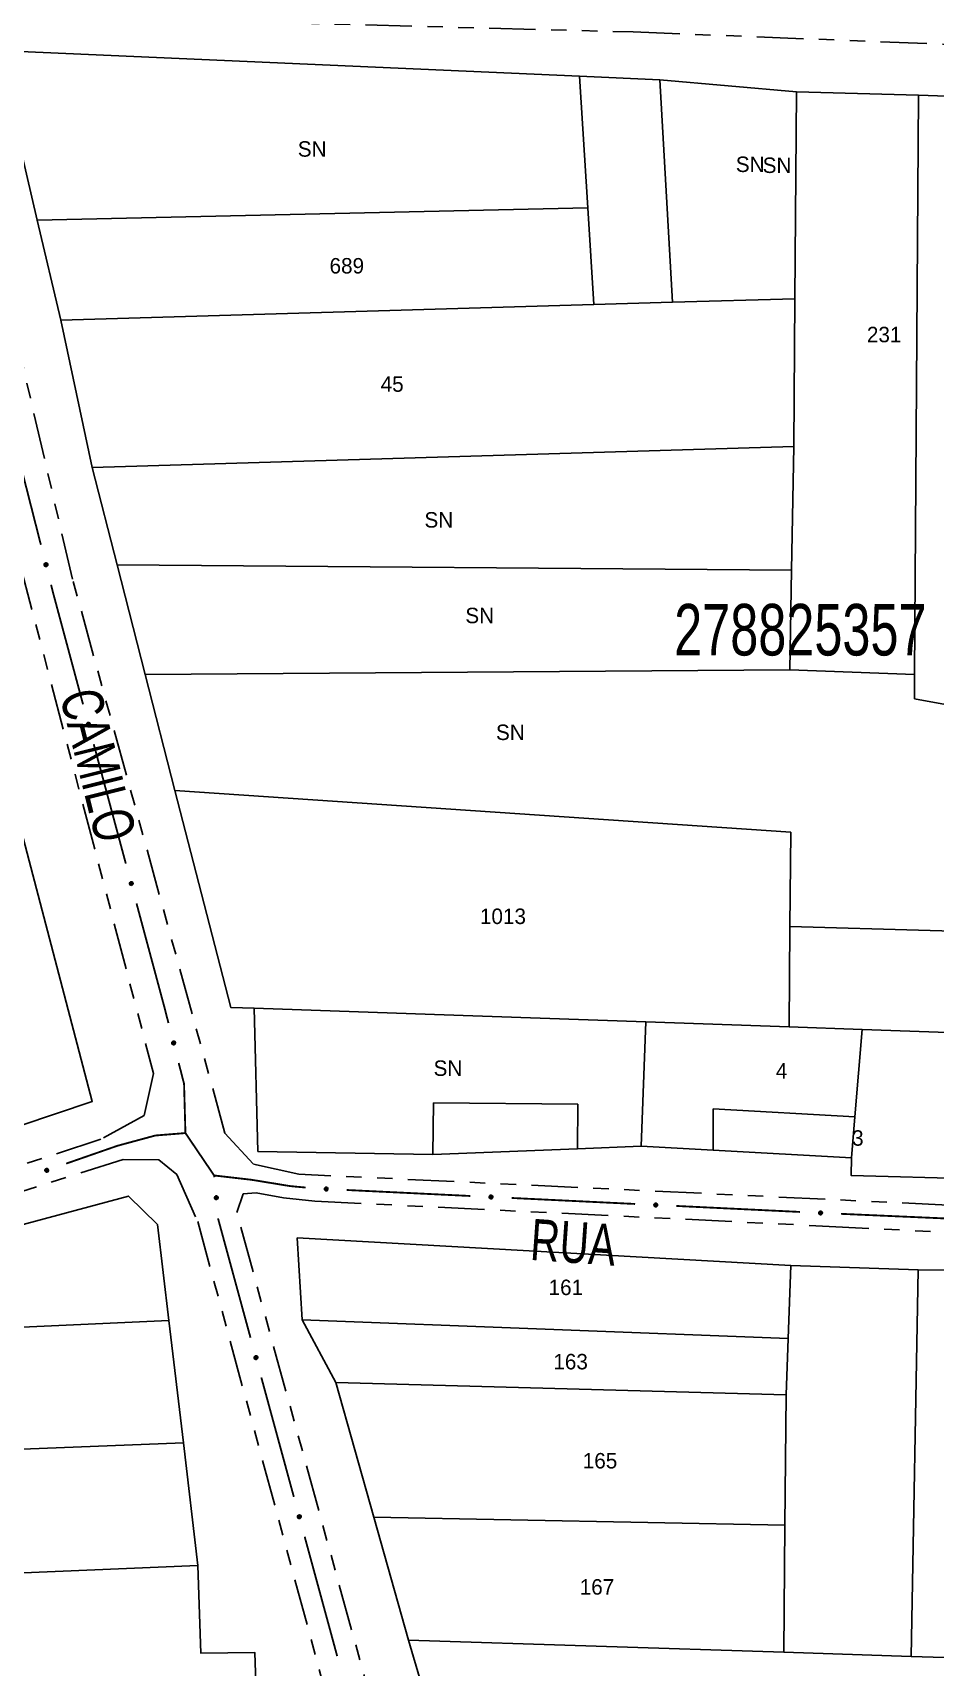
# Model space of a CAD drawing. Extents: x 204614 to 205597, y 4873311 to 4874446.
# Drawn here: x 204876.6 to 204964.1, y 4873628.3 to 4873786.8 of the extents above; entities that cross this region are included whole.
import ezdxf
from ezdxf.enums import TextEntityAlignment as Align

# ---------------------------------------------------------------- set-up
doc = ezdxf.new("R2010")
doc.units = 0
doc.header["$LTSCALE"] = 1.5
doc.header["$MEASUREMENT"] = 0
doc.linetypes.add('TRACO_25', pattern=[8, 3, -1, 1, -1, 1, -1])
for name, color, linetype in [('CD_MALHA_LOTES', 7, 'CONTINUOUS'), ('CD_TXT_QUADRA', 255, 'CONTINUOUS'), ('RU-QUADRA', 210, 'CONTINUOUS'), ('SV-EIXO-RUA-N-PAV', 6, 'CONTINUOUS'), ('SV-RUA-NAO-PAV', 7, 'CONTINUOUS'), ('SV-TXT-RUA-N-PAV', 7, 'CONTINUOUS'), ('Th_NmrPort', 1, 'CONTINUOUS')]:
    doc.layers.add(name, color=color, linetype=linetype)
doc.styles.add('ARIAL', font='ARIAL.SHX')

msp = doc.modelspace()

# ---------------------------------------------------------------- linework, layer by layer
at = {"layer": 'CD_MALHA_LOTES', "linetype": 'Continuous', "flags": 128}
for points in [[(204877.051895, 4873768.592353), (204873.19, 4873785.04), (204929.649274, 4873782.543591)], [(204929.649274, 4873782.543591), (204937.42, 4873782.2)], [(204930.440619, 4873769.780499), (204929.649274, 4873782.543591)], [(204937.42, 4873782.2), (204950.7, 4873781.05)], [(204938.649582, 4873760.630081), (204937.42, 4873782.2)], [(204950.537664, 4873760.978806), (204950.7, 4873781.05)], [(204950.7, 4873781.05), (204962.5, 4873780.7)], [(204962.135148, 4873724.522327), (204962.5, 4873780.7)], [(204962.5, 4873780.7), (204974.569227, 4873780.294944)], [(204877.051895, 4873768.592353), (204930.440619, 4873769.780499)], [(204879.33, 4873758.89), (204877.051895, 4873768.592353)], [(204931.021841, 4873760.406329), (204930.440619, 4873769.780499)], [(204938.649582, 4873760.630081), (204931.021841, 4873760.406329)], [(204950.537664, 4873760.978806), (204938.649582, 4873760.630081)], [(204950.421684, 4873746.639016), (204950.537664, 4873760.978806)], [(204879.33, 4873758.89), (204931.021841, 4873760.406329)], [(204882.37, 4873744.62), (204879.33, 4873758.89)], [(204882.37, 4873744.62), (204950.421684, 4873746.639016)], [(204950.204957, 4873734.654649), (204950.421684, 4873746.639016)], [(204884.796635, 4873735.171458), (204882.37, 4873744.62)], [(204887.527005, 4873724.540271), (204884.796635, 4873735.171458)], [(204884.796635, 4873735.171458), (204950.204957, 4873734.654649)], [(204950.03, 4873724.98), (204950.204957, 4873734.654649)], [(204887.527005, 4873724.540271), (204950.03, 4873724.98)], [(204890.4, 4873713.3), (204887.527005, 4873724.540271)], [(204962.135148, 4873724.522327), (204950.03, 4873724.98)], [(204962.12, 4873722.19), (204962.135148, 4873724.522327)], [(204974.17, 4873719.98), (204962.12, 4873722.19)], [(204873.55, 4873716.83), (204882.386359, 4873683.130931), (204864.94, 4873677.29)], [(204895.82, 4873692.25), (204890.4, 4873713.3)], [(204890.4, 4873713.3), (204950.119184, 4873709.237985)], [(204950.119184, 4873709.237985), (204950.04529, 4873700.101737)], [(204949.966453, 4873690.354329), (204950.04529, 4873700.101737)], [(204950.04529, 4873700.101737), (205018.1, 4873698.15)], [(204898.088073, 4873692.170595), (204895.82, 4873692.25)], [(204898.45, 4873678.29), (204898.088073, 4873692.170595)], [(204898.088073, 4873692.170595), (204915.578341, 4873691.558259), (204936.076324, 4873690.840624)], [(204935.63, 4873678.79), (204936.076324, 4873690.840624)], [(204936.076324, 4873690.840624), (204949.966453, 4873690.354329)], [(204957.043031, 4873690.106578), (204949.966453, 4873690.354329)], [(204956.347554, 4873681.645141), (204957.043031, 4873690.106578)], [(204957.043031, 4873690.106578), (204969.035077, 4873689.686736)], [(204915.4, 4873678), (204915.465673, 4873682.992762)], [(204915.465673, 4873682.992762), (204929.465217, 4873682.86599)], [(204929.465217, 4873682.86599), (204929.45334, 4873678.548796)], [(204942.618099, 4873678.402724), (204942.618602, 4873682.408834)], [(204942.618602, 4873682.408834), (204956.347554, 4873681.645141)], [(204956.02, 4873677.66), (204956.347554, 4873681.645141)], [(204915.4, 4873678), (204898.45, 4873678.29)], [(204929.45334, 4873678.548796), (204915.4, 4873678)], [(204935.63, 4873678.79), (204929.45334, 4873678.548796)], [(204942.618099, 4873678.402724), (204935.63, 4873678.79)], [(204956.02, 4873677.66), (204942.618099, 4873678.402724)], [(204955.99, 4873675.95), (204956.02, 4873677.66)], [(204967.92, 4873675.62), (204955.99, 4873675.95)], [(204889.820607, 4873661.896589), (204888.72, 4873671.19), (204885.91, 4873673.96), (204853.64, 4873665.27), (204835.077328, 4873659.390447)], [(204902.75, 4873661.94), (204902.27, 4873669.9)], [(204902.27, 4873669.9), (204950.13, 4873667.21)], [(204949.876092, 4873660.140084), (204950.13, 4873667.21)], [(204950.13, 4873667.21), (204962.49, 4873666.8)], [(204961.81, 4873629.31), (204962.49, 4873666.8)], [(204962.49, 4873666.8), (204975.453832, 4873666.698243)], [(204835.077328, 4873659.390447), (204889.820607, 4873661.896589)], [(204889.820607, 4873661.896589), (204891.227829, 4873650.014151)], [(204906, 4873655.88), (204902.75, 4873661.94)], [(204902.75, 4873661.94), (204949.876092, 4873660.140084)], [(204949.68, 4873654.68), (204949.876092, 4873660.140084)], [(204909.689434, 4873642.802133), (204906, 4873655.88)], [(204906, 4873655.88), (204949.68, 4873654.68)], [(204949.559232, 4873642.045897), (204949.68, 4873654.68)], [(204834.334643, 4873647.808056), (204891.227829, 4873650.014151)], [(204891.227829, 4873650.014151), (204892.635051, 4873638.131712)], [(204913.05, 4873630.89), (204909.689434, 4873642.802133)], [(204909.689434, 4873642.802133), (204949.559232, 4873642.045897)], [(204949.441322, 4873629.71079), (204949.559232, 4873642.045897)], [(204892.635051, 4873638.131712), (204854.943151, 4873636.547478), (204835.688487, 4873635.924352)], [(204892.635051, 4873638.131712), (204892.92, 4873629.62), (204898.15, 4873629.7), (204898.48, 4873619.8)], [(204913.05, 4873630.89), (204949.441322, 4873629.71079)], [(204922.29, 4873599.49), (204913.05, 4873630.89)], [(204961.81, 4873629.31), (204949.441322, 4873629.71079)], [(204974.676147, 4873628.921374), (204961.81, 4873629.31)]]:
    msp.add_lwpolyline(points, dxfattribs=at)
at = {"layer": 'RU-QUADRA', "linetype": 'Continuous', "flags": 128}
for points in [[(204788.13, 4873658.2), (204803.83, 4873662.25), (204814.901963, 4873665.053779), (204826.26, 4873667.93), (204842.94, 4873671.64), (204857.033344, 4873675.259427), (204864.94, 4873677.29), (204882.386359, 4873683.130931), (204873.55, 4873716.83), (204870.081829, 4873731.730927), (204867.284503, 4873742.750301), (204863.846621, 4873756.309005), (204860.517513, 4873769.730843), (204858.065006, 4873779.618526), (204856.44, 4873786.17), (204821.312558, 4873787.955612)], [(204974.569227, 4873780.294944), (204962.5, 4873780.7), (204950.7, 4873781.05), (204937.42, 4873782.2), (204929.649274, 4873782.543591), (204873.19, 4873785.04), (204877.051895, 4873768.592353), (204879.33, 4873758.89), (204882.37, 4873744.62), (204884.796635, 4873735.171458), (204887.527005, 4873724.540271), (204890.4, 4873713.3), (204895.82, 4873692.25), (204898.088073, 4873692.170595), (204898.45, 4873678.29), (204915.4, 4873678), (204929.45334, 4873678.548796), (204935.63, 4873678.79), (204942.618099, 4873678.402724), (204956.02, 4873677.66), (204955.99, 4873675.95), (204967.92, 4873675.62)], [(204898.48, 4873619.8), (204898.15, 4873629.7), (204892.92, 4873629.62), (204892.635051, 4873638.131712), (204891.227829, 4873650.014151), (204889.820607, 4873661.896589), (204888.72, 4873671.19), (204885.91, 4873673.96), (204853.64, 4873665.27), (204835.077328, 4873659.390447), (204833.086949, 4873658.760013), (204822.1, 4873655.28), (204810.127913, 4873653.224454), (204795.183006, 4873650.658489), (204795.597791, 4873622.2457)], [(204975.453832, 4873666.698243), (204962.49, 4873666.8), (204950.13, 4873667.21), (204902.27, 4873669.9), (204902.75, 4873661.94), (204906, 4873655.88), (204909.689434, 4873642.802133), (204913.05, 4873630.89), (204922.29, 4873599.49), (204923.72, 4873593.24), (204925.446703, 4873584.560272), (204927.83, 4873572.58), (204933.174059, 4873552.969628), (204934.73, 4873547.26), (204936.597499, 4873539.914284), (204942.559288, 4873516.463888), (204946.15, 4873502.34), (204966.919933, 4873498.706975)]]:
    msp.add_lwpolyline(points, dxfattribs=at)
at = {"layer": 'SV-EIXO-RUA-N-PAV', "const_width": 0.18}
for points in [[(204874.908704, 4873746.914125), (204877.403476, 4873737.113235)], [(204878.390193, 4873733.236847), (204878.622595, 4873732.323839)], [(204878.622595, 4873732.323839), (204881.491634, 4873721.64464)], [(204882.52946, 4873717.781621), (204885.642938, 4873706.192564)], [(204886.680764, 4873702.329544), (204889.275329, 4873692.671996)], [(204889.275329, 4873692.671996), (204889.366351, 4873692.333192)], [(204889.366351, 4873692.333192), (204889.776307, 4873690.735777)], [(204890.770634, 4873686.861333), (204891.267797, 4873684.924111)], [(204891.267797, 4873684.924111), (204891.289616, 4873684.83909)], [(204891.289616, 4873684.83909), (204891.398247, 4873680.928374)], [(204888.51295, 4873679.829638), (204885.538833, 4873679.024147)], [(204889.428718, 4873679.903435), (204888.51295, 4873679.829638)], [(204891.422255, 4873680.064088), (204889.428718, 4873679.903435)], [(204891.398247, 4873680.928374), (204891.422255, 4873680.064088)], [(204891.422255, 4873680.064088), (204893.741575, 4873676.640329)], [(204884.830817, 4873678.832393), (204879.856171, 4873677.103616)], [(204885.538833, 4873679.024147), (204884.830817, 4873678.832393)], [(204893.741575, 4873676.640329), (204894.207674, 4873675.95228)], [(204894.207674, 4873675.95228), (204894.223443, 4873675.784077)], [(204895.150891, 4873675.843417), (204894.207674, 4873675.95228)], [(204897.833348, 4873675.533816), (204895.150891, 4873675.843417)], [(204898.129167, 4873675.48552), (204897.833348, 4873675.533816)], [(204901.592192, 4873674.920127), (204898.129167, 4873675.48552)], [(204902.081172, 4873674.874286), (204901.592192, 4873674.920127)], [(204903.076806, 4873674.780945), (204902.081172, 4873674.874286)], [(204919.054984, 4873673.963611), (204907.069015, 4873674.543729)], [(204935.036277, 4873673.190121), (204923.050307, 4873673.770239)], [(204894.596805, 4873671.80154), (204894.60559, 4873671.707833)], [(204894.60559, 4873671.707833), (204897.733509, 4873660.220181)], [(204951.017569, 4873672.416631), (204939.0316, 4873672.996748)], [(204965.339113, 4873671.774972), (204955.013251, 4873672.231006)], [(204898.78439, 4873656.360693), (204901.937035, 4873644.782228)], [(204902.987917, 4873640.92274), (204905.615121, 4873631.27402)], [(204905.615121, 4873631.27402), (204905.747263, 4873630.788713)], [(204905.747263, 4873630.788713), (204906.139084, 4873629.343875)]]:
    msp.add_lwpolyline(points, dxfattribs=at)
at = {"layer": 'SV-EIXO-RUA-N-PAV'}
for points in [[(204877.968071, 4873735.341436), (204878.010466, 4873735.317051), (204878.041916, 4873735.287423), (204878.061035, 4873735.255162), (204878.070497, 4873735.222249), (204878.076384, 4873735.187487), (204878.074587, 4873735.15113), (204878.063654, 4873735.11122), (204878.03949, 4873735.06852), (204878.007022, 4873735.038297), (204877.976397, 4873735.017861), (204877.942645, 4873735.006019), (204877.90878, 4873735.000866), (204877.871076, 4873735.003981), (204877.830739, 4873735.015456), (204877.788391, 4873735.040792), (204877.757757, 4873735.070049), (204877.740083, 4873735.101739), (204877.728393, 4873735.135746), (204877.722808, 4873735.171307), (204877.724778, 4873735.206986), (204877.736404, 4873735.247578), (204877.761965, 4873735.289045), (204877.790797, 4873735.319932), (204877.82223, 4873735.338045), (204877.85597, 4873735.348801), (204877.890764, 4873735.355129), (204877.927386, 4873735.354844), (204877.968071, 4873735.341436)], [(204882.079579, 4873719.880452), (204882.122293, 4873719.856628), (204882.154132, 4873719.827419), (204882.173675, 4873719.795414), (204882.18357, 4873719.762628), (204882.189916, 4873719.727947), (204882.188599, 4873719.69157), (204882.178194, 4873719.651518), (204882.154597, 4873719.608503), (204882.122531, 4873719.577854), (204882.092178, 4873719.557015), (204882.058586, 4873719.544728), (204882.024791, 4873719.539128), (204881.98705, 4873719.541746), (204881.946565, 4873719.552686), (204881.903885, 4873719.577461), (204881.872867, 4873719.606311), (204881.854777, 4873719.637765), (204881.842639, 4873719.671615), (204881.836585, 4873719.707099), (204881.838083, 4873719.7428), (204881.849172, 4873719.783543), (204881.874183, 4873719.825344), (204881.902605, 4873719.856608), (204881.933796, 4873719.875136), (204881.96739, 4873719.886335), (204882.002098, 4873719.893123), (204882.03872, 4873719.893322), (204882.079579, 4873719.880452)], [(204886.230883, 4873704.428375), (204886.273597, 4873704.404552), (204886.305436, 4873704.375342), (204886.324979, 4873704.343337), (204886.334874, 4873704.310552), (204886.34122, 4873704.27587), (204886.339903, 4873704.239493), (204886.329498, 4873704.199442), (204886.305901, 4873704.156426), (204886.273835, 4873704.125777), (204886.243482, 4873704.104938), (204886.20989, 4873704.092652), (204886.176095, 4873704.087052), (204886.138354, 4873704.089669), (204886.097869, 4873704.100609), (204886.055189, 4873704.125384), (204886.024172, 4873704.154235), (204886.006081, 4873704.185688), (204885.993943, 4873704.219538), (204885.987889, 4873704.255022), (204885.989387, 4873704.290724), (204886.000476, 4873704.331466), (204886.025487, 4873704.373267), (204886.053909, 4873704.404532), (204886.0851, 4873704.423059), (204886.118695, 4873704.434259), (204886.153402, 4873704.441046), (204886.190025, 4873704.441245), (204886.230883, 4873704.428375)], [(204890.344379, 4873688.965089), (204890.386823, 4873688.940787), (204890.418331, 4873688.911221), (204890.437513, 4873688.878998), (204890.447039, 4873688.846104), (204890.452995, 4873688.811353), (204890.451269, 4873688.774993), (204890.440415, 4873688.735061), (204890.416335, 4873688.692314), (204890.383926, 4873688.662027), (204890.353341, 4873688.641531), (204890.319613, 4873688.629623), (204890.285758, 4873688.624403), (204890.248048, 4873688.627445), (204890.207688, 4873688.63884), (204890.16529, 4873688.664093), (204890.134599, 4873688.69329), (204890.116863, 4873688.724945), (204890.105106, 4873688.758929), (204890.099452, 4873688.794479), (204890.101352, 4873688.830162), (204890.112898, 4873688.870777), (204890.138377, 4873688.912294), (204890.167148, 4873688.943237), (204890.198546, 4873688.961412), (204890.232264, 4873688.972234), (204890.267046, 4873688.978631), (204890.303668, 4873688.978417), (204890.344379, 4873688.965089)], [(204878.138851, 4873676.390278), (204878.118162, 4873676.345961), (204878.091319, 4873676.312103), (204878.060802, 4873676.290308), (204878.028814, 4873676.27808), (204877.994679, 4873676.269256), (204877.958301, 4873676.267952), (204877.917605, 4873676.275449), (204877.873003, 4873676.29589), (204877.840127, 4873676.325668), (204877.817158, 4873676.354443), (204877.802487, 4873676.387065), (204877.79447, 4873676.420369), (204877.794366, 4873676.458201), (204877.802365, 4873676.499368), (204877.824006, 4873676.543719), (204877.85055, 4873676.576732), (204877.88062, 4873676.597038), (204877.913509, 4873676.61158), (204877.948466, 4873676.620171), (204877.984183, 4873676.621245), (204878.025617, 4873676.613116), (204878.069109, 4873676.591177), (204878.102338, 4873676.565078), (204878.123061, 4873676.535301), (204878.136648, 4873676.502599), (204878.145915, 4873676.46847), (204878.148748, 4873676.431956), (204878.138851, 4873676.390278)], [(204894.506313, 4873673.946137), (204894.544412, 4873673.915469), (204894.570884, 4873673.881321), (204894.584767, 4873673.846484), (204894.589007, 4873673.812502), (204894.58943, 4873673.777247), (204894.582014, 4873673.74161), (204894.565021, 4873673.703879), (204894.534526, 4873673.665445), (204894.497762, 4873673.640625), (204894.464337, 4873673.625187), (204894.429157, 4873673.618725), (204894.394902, 4873673.618889), (204894.358138, 4873673.627816), (204894.32007, 4873673.64541), (204894.282165, 4873673.677009), (204894.256441, 4873673.710665), (204894.243898, 4873673.744713), (204894.237626, 4873673.780122), (204894.237626, 4873673.816119), (204894.245107, 4873673.85106), (204894.26289, 4873673.889357), (204894.294575, 4873673.926356), (204894.327849, 4873673.952396), (204894.361712, 4873673.965414), (204894.396712, 4873673.970804), (204894.432066, 4873673.971658), (204894.468201, 4873673.965695), (204894.506313, 4873673.946137)], [(204905.209544, 4873674.523517), (204905.173799, 4873674.490136), (204905.136251, 4873674.468757), (204905.099802, 4873674.459938), (204905.065561, 4873674.460544), (204905.030601, 4873674.46511), (204904.99637, 4873674.477489), (204904.96142, 4873674.499645), (204904.927683, 4873674.535267), (204904.908309, 4873674.57517), (204904.897752, 4873674.610442), (204904.896328, 4873674.646183), (204904.901332, 4873674.68007), (204904.915367, 4873674.715203), (204904.938165, 4873674.750402), (204904.974806, 4873674.783459), (204905.01176, 4873674.804167), (204905.047239, 4873674.811771), (204905.08318, 4873674.812975), (204905.118815, 4873674.807886), (204905.152348, 4873674.79554), (204905.187746, 4873674.772522), (204905.219895, 4873674.735925), (204905.240969, 4873674.699304), (204905.249069, 4873674.663941), (204905.249457, 4873674.628531), (204905.245305, 4873674.59341), (204905.234293, 4873674.558482), (204905.209544, 4873674.523517)], [(204921.190837, 4873673.750027), (204921.155091, 4873673.716646), (204921.117544, 4873673.695266), (204921.081095, 4873673.686448), (204921.046854, 4873673.687054), (204921.011894, 4873673.691619), (204920.977662, 4873673.703999), (204920.942712, 4873673.726154), (204920.908975, 4873673.761777), (204920.889602, 4873673.80168), (204920.879044, 4873673.836952), (204920.877621, 4873673.872692), (204920.882625, 4873673.90658), (204920.896659, 4873673.941713), (204920.919458, 4873673.976912), (204920.956099, 4873674.009969), (204920.993053, 4873674.030677), (204921.028532, 4873674.03828), (204921.064472, 4873674.039484), (204921.100108, 4873674.034396), (204921.13364, 4873674.02205), (204921.169039, 4873673.999032), (204921.201187, 4873673.962435), (204921.222261, 4873673.925813), (204921.230361, 4873673.890451), (204921.23075, 4873673.85504), (204921.226597, 4873673.81992), (204921.215586, 4873673.784992), (204921.190837, 4873673.750027)], [(204937.172129, 4873672.976537), (204937.136384, 4873672.943156), (204937.098836, 4873672.921776), (204937.062387, 4873672.912958), (204937.028147, 4873672.913564), (204936.993186, 4873672.918129), (204936.958955, 4873672.930509), (204936.924005, 4873672.952664), (204936.890268, 4873672.988287), (204936.870894, 4873673.02819), (204936.860337, 4873673.063462), (204936.858913, 4873673.099202), (204936.863917, 4873673.13309), (204936.877952, 4873673.168222), (204936.90075, 4873673.203421), (204936.937391, 4873673.236479), (204936.974346, 4873673.257186), (204937.009825, 4873673.26479), (204937.045765, 4873673.265994), (204937.0814, 4873673.260905), (204937.114933, 4873673.24856), (204937.150331, 4873673.225542), (204937.18248, 4873673.188945), (204937.203554, 4873673.152323), (204937.211654, 4873673.11696), (204937.212043, 4873673.08155), (204937.20789, 4873673.04643), (204937.196879, 4873673.011501), (204937.172129, 4873672.976537)], [(204953.153422, 4873672.203047), (204953.117676, 4873672.169666), (204953.080129, 4873672.148286), (204953.04368, 4873672.139468), (204953.009439, 4873672.140074), (204952.974479, 4873672.144639), (204952.940247, 4873672.157018), (204952.905298, 4873672.179174), (204952.87156, 4873672.214796), (204952.852187, 4873672.2547), (204952.84163, 4873672.289971), (204952.840206, 4873672.325712), (204952.84521, 4873672.3596), (204952.859245, 4873672.394732), (204952.882043, 4873672.429931), (204952.918684, 4873672.462989), (204952.955638, 4873672.483696), (204952.991117, 4873672.4913), (204953.027057, 4873672.492504), (204953.062693, 4873672.487415), (204953.096225, 4873672.47507), (204953.131624, 4873672.452052), (204953.163772, 4873672.415455), (204953.184847, 4873672.378833), (204953.192947, 4873672.34347), (204953.193335, 4873672.30806), (204953.189183, 4873672.27294), (204953.178171, 4873672.238011), (204953.153422, 4873672.203047)], [(204898.327415, 4873658.45799), (204898.37021, 4873658.434311), (204898.402147, 4873658.40521), (204898.421798, 4873658.373271), (204898.431804, 4873658.340519), (204898.438267, 4873658.305859), (204898.437074, 4873658.269478), (204898.426804, 4873658.229392), (204898.403352, 4873658.186296), (204898.37139, 4873658.155539), (204898.341108, 4873658.134598), (204898.307557, 4873658.122197), (204898.273782, 4873658.116483), (204898.236032, 4873658.118973), (204898.19551, 4873658.129777), (204898.152747, 4873658.154407), (204898.121632, 4873658.183152), (204898.103436, 4873658.214544), (204898.091183, 4873658.248353), (204898.085009, 4873658.283817), (204898.086387, 4873658.319523), (204898.097338, 4873658.360303), (204898.122207, 4873658.402188), (204898.150523, 4873658.433548), (204898.181651, 4873658.452181), (204898.215208, 4873658.463494), (204898.249892, 4873658.470399), (204898.286514, 4873658.470722), (204898.327415, 4873658.45799)], [(204902.530942, 4873643.020038), (204902.573736, 4873642.996359), (204902.605674, 4873642.967258), (204902.625325, 4873642.935319), (204902.635331, 4873642.902567), (204902.641794, 4873642.867907), (204902.6406, 4873642.831526), (204902.630331, 4873642.791439), (204902.606879, 4873642.748344), (204902.574917, 4873642.717587), (204902.544635, 4873642.696645), (204902.511084, 4873642.684245), (204902.477309, 4873642.678531), (204902.439559, 4873642.681021), (204902.399037, 4873642.691825), (204902.356274, 4873642.716455), (204902.325159, 4873642.7452), (204902.306962, 4873642.776592), (204902.29471, 4873642.810401), (204902.288536, 4873642.845865), (204902.289913, 4873642.881571), (204902.300864, 4873642.922351), (204902.325734, 4873642.964236), (204902.354049, 4873642.995596), (204902.385178, 4873643.014229), (204902.418734, 4873643.025542), (204902.453419, 4873643.032447), (204902.49004, 4873643.03277), (204902.530942, 4873643.020038)]]:
    msp.add_lwpolyline(points, close=True, dxfattribs=at)
for points in [[(204877.724778, 4873735.206986), (204877.788391, 4873735.040792)], [(204877.734255, 4873735.222532), (204877.807201, 4873735.035527)], [(204877.736404, 4873735.247578), (204877.830739, 4873735.015456)], [(204877.751614, 4873735.264968), (204877.849661, 4873735.012542)], [(204877.761965, 4873735.289045), (204877.871076, 4873735.003981)], [(204877.775946, 4873735.302138), (204877.887745, 4873735.006748)], [(204877.790797, 4873735.319932), (204877.90878, 4873735.000866)], [(204877.806624, 4873735.325436), (204877.924482, 4873735.006243)], [(204877.82223, 4873735.338045), (204877.942645, 4873735.006019)], [(204877.839322, 4873735.340799), (204877.956555, 4873735.012999)], [(204877.85597, 4873735.348801), (204877.976397, 4873735.017861)], [(204877.875363, 4873735.348565), (204877.992211, 4873735.033339)], [(204877.890764, 4873735.355129), (204878.007022, 4873735.038297)], [(204877.910105, 4873735.350368), (204878.022553, 4873735.057959)], [(204877.927386, 4873735.354844), (204878.03949, 4873735.06852)], [(204877.946193, 4873735.346882), (204878.04888, 4873735.092821)], [(204877.968071, 4873735.341436), (204878.063654, 4873735.11122)], [(204877.990624, 4873735.327215), (204878.066888, 4873735.138238)], [(204878.010466, 4873735.317051), (204878.074587, 4873735.15113)], [(204878.028467, 4873735.300239), (204878.072345, 4873735.177644)], [(204878.041916, 4873735.287423), (204878.076384, 4873735.187487)], [(204877.722808, 4873735.171307), (204877.757757, 4873735.070049)], [(204877.72548, 4873735.185098), (204877.771017, 4873735.061518)], [(204881.836585, 4873719.707099), (204881.872867, 4873719.606311)], [(204881.838083, 4873719.7428), (204881.903885, 4873719.577461)], [(204881.839074, 4873719.720923), (204881.886239, 4873719.597955)], [(204881.847354, 4873719.758471), (204881.922764, 4873719.572445)], [(204881.849172, 4873719.783543), (204881.946565, 4873719.552686)], [(204881.864151, 4873719.801132), (204881.965523, 4873719.550023)], [(204881.874183, 4873719.825344), (204881.98705, 4873719.541746)], [(204881.88799, 4873719.83862), (204882.00368, 4873719.544732)], [(204881.902605, 4873719.856608), (204882.024791, 4873719.539128)], [(204881.918358, 4873719.862321), (204882.040421, 4873719.544713)], [(204881.933796, 4873719.875136), (204882.058586, 4873719.544728)], [(204881.95085, 4873719.878115), (204882.072402, 4873719.551892)], [(204881.96739, 4873719.886335), (204882.092178, 4873719.557015)], [(204881.986785, 4873719.886356), (204882.107786, 4873719.572701)], [(204882.002098, 4873719.893123), (204882.122531, 4873719.577854)], [(204882.0215, 4873719.888618), (204882.1378, 4873719.597719)], [(204882.03872, 4873719.893322), (204882.154597, 4873719.608503)], [(204882.057631, 4873719.885608), (204882.163664, 4873719.632926)], [(204882.079579, 4873719.880452), (204882.178194, 4873719.651518)], [(204882.102318, 4873719.86653), (204882.181071, 4873719.678577)], [(204882.122293, 4873719.856628), (204882.188599, 4873719.69157)], [(204882.140514, 4873719.840056), (204882.186008, 4873719.718052)], [(204882.154132, 4873719.827419), (204882.189916, 4873719.727947)], [(204885.987889, 4873704.255022), (204886.024172, 4873704.154235)], [(204885.989387, 4873704.290724), (204886.055189, 4873704.125384)], [(204885.990378, 4873704.268847), (204886.037543, 4873704.145879)], [(204885.998659, 4873704.306394), (204886.074068, 4873704.120369)], [(204886.000476, 4873704.331466), (204886.097869, 4873704.100609)], [(204886.015455, 4873704.349055), (204886.116827, 4873704.097946)], [(204886.025487, 4873704.373267), (204886.138354, 4873704.089669)], [(204886.039294, 4873704.386543), (204886.154984, 4873704.092656)], [(204886.053909, 4873704.404532), (204886.176095, 4873704.087052)], [(204886.069662, 4873704.410244), (204886.191725, 4873704.092636)], [(204886.0851, 4873704.423059), (204886.20989, 4873704.092652)], [(204886.102155, 4873704.426038), (204886.223706, 4873704.099815)], [(204886.118695, 4873704.434259), (204886.243482, 4873704.104938)], [(204886.138089, 4873704.434279), (204886.25909, 4873704.120624)], [(204886.153402, 4873704.441046), (204886.273835, 4873704.125777)], [(204886.172804, 4873704.436541), (204886.289104, 4873704.145643)], [(204886.190025, 4873704.441245), (204886.305901, 4873704.156426)], [(204886.208935, 4873704.433532), (204886.314968, 4873704.18085)], [(204886.230883, 4873704.428375), (204886.329498, 4873704.199442)], [(204886.253622, 4873704.414453), (204886.332375, 4873704.2265)], [(204886.273597, 4873704.404552), (204886.339903, 4873704.239493)], [(204886.291819, 4873704.387979), (204886.337312, 4873704.265975)], [(204886.305436, 4873704.375342), (204886.34122, 4873704.27587)], [(204890.099452, 4873688.794479), (204890.134599, 4873688.69329)], [(204890.101352, 4873688.830162), (204890.16529, 4873688.664093)], [(204890.102096, 4873688.808275), (204890.147876, 4873688.684784)], [(204890.110798, 4873688.845727), (204890.184111, 4873688.658865)], [(204890.112898, 4873688.870777), (204890.207688, 4873688.63884)], [(204890.128074, 4873688.888196), (204890.226616, 4873688.635964)], [(204890.138377, 4873688.912294), (204890.248048, 4873688.627445)], [(204890.152332, 4873688.925414), (204890.264711, 4873688.630244)], [(204890.167148, 4873688.943237), (204890.285758, 4873688.624403)], [(204890.182965, 4873688.948772), (204890.301449, 4873688.629811)], [(204890.198546, 4873688.961412), (204890.319613, 4873688.629623)], [(204890.215633, 4873688.964199), (204890.333509, 4873688.63663)], [(204890.232264, 4873688.972234), (204890.353341, 4873688.641531)], [(204890.251658, 4873688.972036), (204890.369125, 4873688.657041)], [(204890.267046, 4873688.978631), (204890.383926, 4873688.662027)], [(204890.286396, 4873688.973907), (204890.399418, 4873688.68172)], [(204890.303668, 4873688.978417), (204890.416335, 4873688.692314)], [(204890.322491, 4873688.970492), (204890.425677, 4873688.716634)], [(204890.344379, 4873688.965089), (204890.440415, 4873688.735061)], [(204890.366961, 4873688.950912), (204890.443595, 4873688.762086)], [(204890.386823, 4873688.940787), (204890.451269, 4873688.774993)], [(204890.404857, 4873688.924011), (204890.448976, 4873688.801503)], [(204890.418331, 4873688.911221), (204890.452995, 4873688.811353)], [(204878.069109, 4873676.591177), (204877.794366, 4873676.458201)], [(204878.102338, 4873676.565078), (204877.79447, 4873676.420369)], [(204878.083344, 4873676.578361), (204877.798541, 4873676.441828)], [(204878.044238, 4873676.599441), (204877.801073, 4873676.480267)], [(204878.025617, 4873676.613116), (204877.802365, 4873676.499368)], [(204878.000479, 4873676.613125), (204877.820361, 4873676.524529)], [(204877.984183, 4873676.621245), (204877.824006, 4873676.543719)], [(204877.962434, 4873676.618683), (204877.843178, 4873676.562794)], [(204877.948466, 4873676.620171), (204877.85055, 4873676.576732)], [(204878.109168, 4873676.549777), (204877.801165, 4873676.405181)], [(204878.123061, 4873676.535301), (204877.802487, 4873676.387065)], [(204878.127259, 4873676.518505), (204877.810626, 4873676.373799)], [(204878.136648, 4873676.502599), (204877.817158, 4873676.354443)], [(204878.138064, 4873676.483256), (204877.833927, 4873676.340004)], [(204878.145915, 4873676.46847), (204877.840127, 4873676.325668)], [(204878.142817, 4873676.448794), (204877.861039, 4873676.311868)], [(204878.148748, 4873676.431956), (204877.873003, 4873676.29589)], [(204878.142415, 4873676.41254), (204877.898016, 4873676.288603)], [(204878.138851, 4873676.390278), (204877.917605, 4873676.275449)], [(204878.126601, 4873676.366596), (204877.9448, 4873676.274526)], [(204878.118162, 4873676.345961), (204877.958301, 4873676.267952)], [(204878.102943, 4873676.326594), (204877.984528, 4873676.272442)], [(204878.091319, 4873676.312103), (204877.994679, 4873676.269256)], [(204894.237626, 4873673.816119), (204894.256441, 4873673.710665)], [(204894.242404, 4873673.829328), (204894.268217, 4873673.70018)], [(204894.245107, 4873673.85106), (204894.282165, 4873673.677009)], [(204894.256881, 4873673.864948), (204894.299931, 4873673.66889)], [(204894.26289, 4873673.889357), (204894.32007, 4873673.64541)], [(204894.280614, 4873673.904177), (204894.33831, 4873673.639596)], [(204894.294575, 4873673.926356), (204894.358138, 4873673.627816)], [(204894.310417, 4873673.937122), (204894.375034, 4873673.627963)], [(204894.327849, 4873673.952396), (204894.394902, 4873673.618889)], [(204894.344339, 4873673.955378), (204894.411248, 4873673.621765)], [(204894.361712, 4873673.965414), (204894.429157, 4873673.618725)], [(204894.379025, 4873673.965482), (204894.443981, 4873673.623463)], [(204894.396712, 4873673.970804), (204894.464337, 4873673.625187)], [(204894.415833, 4873673.967562), (204894.482361, 4873673.638025)], [(204894.432066, 4873673.971658), (204894.497762, 4873673.640625)], [(204894.450434, 4873673.963954), (204894.516155, 4873673.65764)], [(204894.468201, 4873673.965695), (204894.534526, 4873673.665445)], [(204894.485545, 4873673.954911), (204894.547572, 4873673.687995)], [(204894.506313, 4873673.946137), (204894.565021, 4873673.703879)], [(204894.526387, 4873673.928588), (204894.572408, 4873673.730068)], [(204894.544412, 4873673.915469), (204894.582014, 4873673.74161)], [(204894.559586, 4873673.896068), (204894.583913, 4873673.76815)], [(204894.570884, 4873673.881321), (204894.58943, 4873673.777247)], [(204905.249069, 4873674.663941), (204904.896328, 4873674.646183)], [(204905.249457, 4873674.628531), (204904.897752, 4873674.610442)], [(204905.246689, 4873674.646792), (204904.898922, 4873674.630837)], [(204905.240969, 4873674.699304), (204904.901332, 4873674.68007)], [(204905.24159, 4873674.682558), (204904.901869, 4873674.663482)], [(204905.243545, 4873674.610059), (204904.907913, 4873674.590785)], [(204905.245305, 4873674.59341), (204904.908309, 4873674.57517)], [(204905.228312, 4873674.71872), (204904.913124, 4873674.698456)], [(204905.219895, 4873674.735925), (204904.915367, 4873674.715203)], [(204905.235081, 4873674.576316), (204904.922553, 4873674.554557)], [(204905.234293, 4873674.558482), (204904.927683, 4873674.535267)], [(204905.199911, 4873674.752881), (204904.929831, 4873674.733166)], [(204905.187746, 4873674.772522), (204904.938165, 4873674.750402)], [(204905.221166, 4873674.542836), (204904.948162, 4873674.519164)], [(204905.209544, 4873674.523517), (204904.96142, 4873674.499645)], [(204905.164432, 4873674.781921), (204904.964257, 4873674.767019)], [(204905.152348, 4873674.79554), (204904.974806, 4873674.783459)], [(204905.189334, 4873674.506126), (204904.986302, 4873674.48863)], [(204905.173799, 4873674.490136), (204904.99637, 4873674.477489)], [(204905.131216, 4873674.801288), (204904.999715, 4873674.793992)], [(204905.118815, 4873674.807886), (204905.01176, 4873674.804167)], [(204905.152447, 4873674.477856), (204905.022375, 4873674.471857)], [(204905.136251, 4873674.468757), (204905.030601, 4873674.46511)], [(204921.230361, 4873673.890451), (204920.877621, 4873673.872692)], [(204921.23075, 4873673.85504), (204920.879044, 4873673.836952)], [(204921.227982, 4873673.873302), (204920.880215, 4873673.857347)], [(204921.222261, 4873673.925813), (204920.882625, 4873673.90658)], [(204921.222882, 4873673.909068), (204920.883161, 4873673.889991)], [(204921.224838, 4873673.836569), (204920.889206, 4873673.817294)], [(204921.226597, 4873673.81992), (204920.889602, 4873673.80168)], [(204921.209605, 4873673.94523), (204920.894417, 4873673.924966)], [(204921.201187, 4873673.962435), (204920.896659, 4873673.941713)], [(204921.216374, 4873673.802826), (204920.903846, 4873673.781067)], [(204921.215586, 4873673.784992), (204920.908975, 4873673.761777)], [(204921.181204, 4873673.979391), (204920.911124, 4873673.959676)], [(204921.169039, 4873673.999032), (204920.919458, 4873673.976912)], [(204921.202458, 4873673.769346), (204920.929455, 4873673.745674)], [(204921.190837, 4873673.750027), (204920.942712, 4873673.726154)], [(204921.145724, 4873674.008431), (204920.945549, 4873673.993529)], [(204921.13364, 4873674.02205), (204920.956099, 4873674.009969)], [(204921.170627, 4873673.732635), (204920.967595, 4873673.71514)], [(204921.155091, 4873673.716646), (204920.977662, 4873673.703999)], [(204921.112508, 4873674.027798), (204920.981008, 4873674.020501)], [(204921.100108, 4873674.034396), (204920.993053, 4873674.030677)], [(204921.13374, 4873673.704366), (204921.003668, 4873673.698367)], [(204921.117544, 4873673.695266), (204921.011894, 4873673.691619)], [(204937.211654, 4873673.11696), (204936.858913, 4873673.099202)], [(204937.212043, 4873673.08155), (204936.860337, 4873673.063462)], [(204937.209274, 4873673.099812), (204936.861508, 4873673.083857)], [(204937.203554, 4873673.152323), (204936.863917, 4873673.13309)], [(204937.204175, 4873673.135578), (204936.864454, 4873673.116501)], [(204937.20613, 4873673.063079), (204936.870498, 4873673.043804)], [(204937.20789, 4873673.04643), (204936.870894, 4873673.02819)], [(204937.190898, 4873673.171739), (204936.875709, 4873673.151475)], [(204937.18248, 4873673.188945), (204936.877952, 4873673.168222)], [(204937.197667, 4873673.029335), (204936.885138, 4873673.007576)], [(204937.196879, 4873673.011501), (204936.890268, 4873672.988287)], [(204937.162496, 4873673.205901), (204936.892417, 4873673.186186)], [(204937.150331, 4873673.225542), (204936.90075, 4873673.203421)], [(204937.183751, 4873672.995856), (204936.910748, 4873672.972184)], [(204937.172129, 4873672.976537), (204936.924005, 4873672.952664)], [(204937.127017, 4873673.234941), (204936.926842, 4873673.220039)], [(204937.114933, 4873673.24856), (204936.937391, 4873673.236479)], [(204937.15192, 4873672.959145), (204936.948887, 4873672.94165)], [(204937.136384, 4873672.943156), (204936.958955, 4873672.930509)], [(204937.093801, 4873673.254308), (204936.9623, 4873673.247011)], [(204937.0814, 4873673.260905), (204936.974346, 4873673.257186)], [(204937.115032, 4873672.930876), (204936.984961, 4873672.924876)], [(204937.098836, 4873672.921776), (204936.993186, 4873672.918129)], [(204953.192947, 4873672.34347), (204952.840206, 4873672.325712)], [(204953.193335, 4873672.30806), (204952.84163, 4873672.289971)], [(204953.190567, 4873672.326322), (204952.8428, 4873672.310367)], [(204953.184847, 4873672.378833), (204952.84521, 4873672.3596)], [(204953.185467, 4873672.362088), (204952.845746, 4873672.343011)], [(204953.187423, 4873672.289589), (204952.851791, 4873672.270314)], [(204953.189183, 4873672.27294), (204952.852187, 4873672.2547)], [(204953.17219, 4873672.398249), (204952.857002, 4873672.377985)], [(204953.163772, 4873672.415455), (204952.859245, 4873672.394732)], [(204953.178959, 4873672.255845), (204952.866431, 4873672.234086)], [(204953.178171, 4873672.238011), (204952.87156, 4873672.214796)], [(204953.143789, 4873672.432411), (204952.873709, 4873672.412696)], [(204953.131624, 4873672.452052), (204952.882043, 4873672.429931)], [(204953.165044, 4873672.222366), (204952.89204, 4873672.198694)], [(204953.153422, 4873672.203047), (204952.905298, 4873672.179174)], [(204953.108309, 4873672.46145), (204952.908135, 4873672.446549)], [(204953.096225, 4873672.47507), (204952.918684, 4873672.462989)], [(204953.133212, 4873672.185655), (204952.93018, 4873672.168159)], [(204953.117676, 4873672.169666), (204952.940247, 4873672.157018)], [(204953.075094, 4873672.480817), (204952.943593, 4873672.473521)], [(204953.062693, 4873672.487415), (204952.955638, 4873672.483696)], [(204953.096325, 4873672.157386), (204952.966253, 4873672.151386)], [(204953.080129, 4873672.148286), (204952.974479, 4873672.144639)], [(204898.085009, 4873658.283817), (204898.121632, 4873658.183152)], [(204898.086387, 4873658.319523), (204898.152747, 4873658.154407)], [(204898.087451, 4873658.297649), (204898.135032, 4873658.174842)], [(204898.095605, 4873658.335224), (204898.171643, 4873658.149455)], [(204898.097338, 4873658.360303), (204898.19551, 4873658.129777)], [(204898.112257, 4873658.377942), (204898.214478, 4873658.127178)], [(204898.122207, 4873658.402188), (204898.236032, 4873658.118973)], [(204898.135969, 4873658.415511), (204898.252652, 4873658.122016)], [(204898.150523, 4873658.433548), (204898.273782, 4873658.116483)], [(204898.166257, 4873658.439314), (204898.289393, 4873658.12212)], [(204898.181651, 4873658.452181), (204898.307557, 4873658.122197)], [(204898.198696, 4873658.455218), (204898.32135, 4873658.129408)], [(204898.215208, 4873658.463494), (204898.341108, 4873658.134598)], [(204898.234602, 4873658.46358), (204898.356663, 4873658.150336)], [(204898.249892, 4873658.470399), (204898.37139, 4873658.155539)], [(204898.269309, 4873658.465959), (204898.386592, 4873658.175456)], [(204898.286514, 4873658.470722), (204898.403352, 4873658.186296)], [(204898.30545, 4873658.463072), (204898.412337, 4873658.21075)], [(204898.327415, 4873658.45799), (204898.426804, 4873658.229392)], [(204898.350202, 4873658.444145), (204898.42959, 4873658.25646)], [(204898.37021, 4873658.434311), (204898.437074, 4873658.269478)], [(204898.388487, 4873658.4178), (204898.434393, 4873658.295951)], [(204898.402147, 4873658.40521), (204898.438267, 4873658.305859)], [(204902.288536, 4873642.845865), (204902.325159, 4873642.7452)], [(204902.289913, 4873642.881571), (204902.356274, 4873642.716455)], [(204902.290978, 4873642.859697), (204902.338559, 4873642.73689)], [(204902.299131, 4873642.897272), (204902.375169, 4873642.711503)], [(204902.300864, 4873642.922351), (204902.399037, 4873642.691825)], [(204902.315784, 4873642.93999), (204902.418004, 4873642.689226)], [(204902.325734, 4873642.964236), (204902.439559, 4873642.681021)], [(204902.339495, 4873642.977559), (204902.456179, 4873642.684064)], [(204902.354049, 4873642.995596), (204902.477309, 4873642.678531)], [(204902.369783, 4873643.001362), (204902.49292, 4873642.684168)], [(204902.385178, 4873643.014229), (204902.511084, 4873642.684245)], [(204902.402222, 4873643.017266), (204902.524876, 4873642.691456)], [(204902.418734, 4873643.025542), (204902.544635, 4873642.696645)], [(204902.438129, 4873643.025628), (204902.560189, 4873642.712384)], [(204902.453419, 4873643.032447), (204902.574917, 4873642.717587)], [(204902.472836, 4873643.028007), (204902.590119, 4873642.737504)], [(204902.49004, 4873643.03277), (204902.606879, 4873642.748344)], [(204902.508977, 4873643.02512), (204902.615864, 4873642.772798)], [(204902.530942, 4873643.020038), (204902.630331, 4873642.791439)], [(204902.553728, 4873643.006193), (204902.633116, 4873642.818507)], [(204902.573736, 4873642.996359), (204902.6406, 4873642.831526)], [(204902.592014, 4873642.979848), (204902.637919, 4873642.857999)], [(204902.605674, 4873642.967258), (204902.641794, 4873642.867907)]]:
    msp.add_lwpolyline(points, dxfattribs=at)
at = {"layer": 'SV-RUA-NAO-PAV', "linetype": 'TRACO_25'}
for points in [[(204860.1, 4873788.4, 10.440819), (204862.15, 4873785.45, 10.411642), (204863.73, 4873780.56, 10.508901), (204872.36, 4873746.79, 10.635337), (204888.32, 4873685.85, 9.915623), (204887.41, 4873681.78, 9.9448), (204883.21, 4873679.46, 10.071237), (204859.5, 4873671.74, 10.421368), (204850.14, 4873669.01, 10.421368), (204844.16, 4873667.86, 10.382464), (204837.9, 4873667.35, 10.382464), (204831.22, 4873665.89, 10.372738), (204795.77, 4873656.18, 10.353287), (204783.77, 4873654.34, 10.304657)], [(204793.16, 4873650.5, 10.187946), (204795.19, 4873653.45, 10.197673), (204798.27, 4873654.5, 10.168495), (204832.71, 4873663.78, 10.246302), (204843.52, 4873665.59, 10.246302), (204850.83, 4873666.74, 10.265754), (204858.38, 4873668.98, 10.304657), (204885.38, 4873677.5, 9.915623), (204888.85, 4873677.48, 9.905897), (204890.58, 4873676.05, 9.886445), (204892.62, 4873671.48, 9.769734), (204906.49, 4873620.36, 9.370975), (204918.51, 4873581.07, 8.894407), (204919.61, 4873574.31, 8.884681), (204920.06, 4873567.93, 8.767971), (204921.49, 4873561.98, 8.670712), (204931.33, 4873525.36, 8.388662), (204935.82, 4873504.97, 7.892643), (204935.22, 4873502.68, 7.892643), (204932.27, 4873502.28, 7.931546), (204886.39, 4873517.82, 8.641535), (204822.53, 4873538.72, 8.836052), (204776.68, 4873554.37, 9.127828)], [(204987.95, 4873491.09, 7.552238), (204951.79, 4873495.53, 7.717577), (204944.72, 4873497.73, 7.678674), (204940.94, 4873503.06, 7.863465), (204929.72, 4873546.92, 8.554002), (204924.76, 4873566.37, 8.602631), (204923.58, 4873573.35, 8.592905), (204921.98, 4873582.35, 8.622083), (204910.72, 4873620.32, 9.254264), (204896.4, 4873672.37, 9.701653), (204897.02, 4873674.16, 9.701653), (204898.284025, 4873674.258037, 9.82809), (204900.935216, 4873673.783197, 9.973978), (204903.96, 4873673.46, 10.090688), (204953.19, 4873671.05, 10.042059), (204992.65, 4873669.04, 9.526588)]]:
    msp.add_polyline3d(points, dxfattribs=at)
msp.add_polyline3d([(205013.86, 4873737.88, 9.157005), (205023.097798, 4873696.86698, 8.845778), (205028.37, 4873673.46, 8.845778), (205027.56, 4873671.54, 8.913858), (205023.91, 4873671.04, 9.050021), (204992.11, 4873671.43, 9.66275), (204981.717382, 4873672.061902, 9.818364), (204973.39, 4873672.6, 9.750283), (204965.44, 4873673.08, 9.876719), (204902.42, 4873676.08, 10.256028), (204897.99, 4873677.07, 9.935074), (204895.26, 4873680.05, 9.905897), (204880.47, 4873733.79, 10.683966), (204868.74, 4873784.15, 10.450545), (204869.72, 4873787.32, 10.353287), (204872.9, 4873788.48, 10.353287), (204934.86, 4873786.84, 9.779461), (204996.72, 4873784.4, 9.088924), (205001.89, 4873782.45, 9.001391), (205004.59, 4873778.72, 8.943036), (205006.53, 4873771.62, 9.059747)], close=True, dxfattribs=at)

# ---------------------------------------------------------------- texts
at = {"layer": 'CD_TXT_QUADRA', "style": 'ARIAL', "width": 0.7}
msp.add_text('278825357', height=5, dxfattribs=at).set_placement((204938.821629, 4873726.378342))
at = {"layer": 'SV-TXT-RUA-N-PAV', "style": 'ARIAL', "width": 0.7}
for s, rotation, p in [('CAMILO', 284, (204879.216395, 4873722.535175)), ('RUA', 356, (204924.782305, 4873667.772327))]:
    msp.add_text(s, height=4, rotation=rotation, dxfattribs=at).set_placement(p)
at = {"layer": 'Th_NmrPort', "color": 1}
for s, p in [('SN', (204902.319893, 4873775.497236)), ('SN', (204944.799788, 4873774.010439)), ('SN', (204947.403358, 4873773.917329)), ('689', (204905.400152, 4873764.169263)), ('231', (204957.513303, 4873757.502188)), ('45', (204910.35614, 4873752.699692)), ('SN', (204914.604129, 4873739.530924)), ('SN', (204918.56892, 4873730.256147)), ('SN', (204921.542512, 4873718.928175)), ('1013', (204919.984916, 4873701.086619)), ('SN', (204915.488661, 4873686.360256)), ('4', (204948.679715, 4873686.097464)), ('3', (204956.077895, 4873679.587603)), ('161', (204926.641665, 4873665.101106)), ('163', (204927.103701, 4873657.899595)), ('165', (204929.957591, 4873648.289708)), ('167', (204929.661622, 4873636.055491))]:
    msp.add_text(s, height=1.5, dxfattribs=at).set_placement(p, align=Align.MIDDLE_LEFT)

doc.saveas('drawing.dxf')
